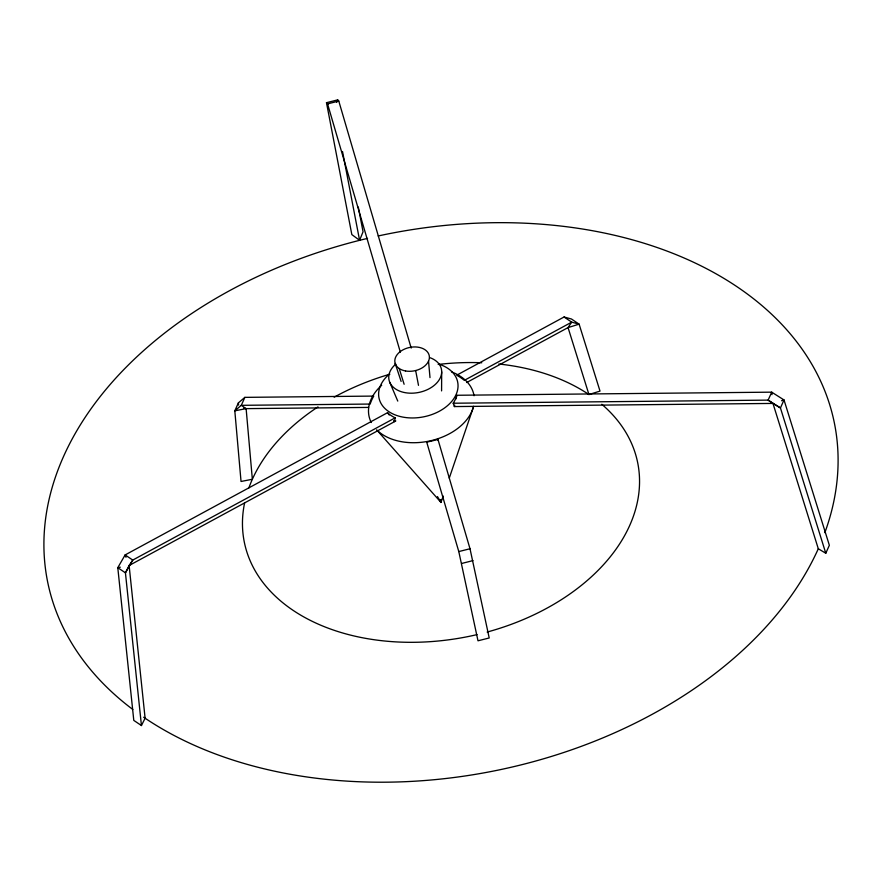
<?xml version="1.0" encoding="UTF-8"?>
<svg xmlns="http://www.w3.org/2000/svg" width="882" height="882" viewBox="0 0 882 882"><rect width="100%" height="100%" fill="white"/><g stroke="black" fill="none" stroke-linecap="round" stroke-linejoin="round"><path stroke-width="1.32" d="M441.584 390.902L441.684 371.862M825.784 553.257L780.438 407.936L772.963 403.427L454.384 406.569L453.205 403.228L768.134 400.119L772.963 403.427L818.298 548.747L825.784 553.257L829.356 545.297L784.021 399.965L771.706 392.159L456.777 395.268L456.115 398.829M395.158 417.848L132.774 560.07L129.114 565.505L145.111 718.224L141.44 725.544L133.788 720.396L117.791 567.688L125.123 554.932L387.507 412.71A36.162 21.763 -1.2 0 0 395.158 417.848L394.53 421.64L393.626 420.56M454.726 405.169L454.384 406.569M443.172 496.026L441 502.431L376.636 429.81M449.269 478.099L473.215 407.649M336.715 102.323L337.696 99.875L338.776 101.055L411.188 348.081M337.696 99.875L326.483 102.698L351.83 234.579L359.591 240.323L363.053 231.757L358.29 207.027M244.865 397.363L241.293 405.323L370.175 404.055A55.798 34.431 -22.7 0 1 373.748 396.084L244.865 397.363L238.394 402.865L234.81 410.825L241.04 481.473L252.351 479.268L246.122 408.631L241.293 405.323L234.81 410.825L246.122 408.631L368.577 407.418M437.902 439.225A55.798 44.453 -10.3 0 1 426.69 442.047L458.794 551.57L478 640.795L489.212 637.973L470.007 548.747L437.902 439.225L437.296 439.997M466.688 382.523L568.052 327.586L579.11 324.157L571.47 319.008L564.061 317.002L456.678 375.214A55.798 33.593 -1.2 0 1 464.329 380.351L571.712 322.151L579.11 324.157L600.014 391.101L588.944 394.541A200.655 136.842 -11.4 0 0 498.859 364.012M395.82 420.946L129.114 565.505L125.431 572.826L141.44 725.544M781.562 400.737L784.021 399.965L780.438 407.936L768.134 400.119L771.706 392.159L771.982 394.662M328.424 104.131L326.483 102.698L327.553 103.889L338.776 101.055M458.794 551.57L470.007 548.747M461.771 563.433L472.995 560.61M120.305 567.203L117.791 567.688L125.431 572.826L132.774 560.07L125.123 554.932L126.005 557.281M243.708 408.179L246.122 408.631M427.483 442.466L426.69 442.047M564.061 317.002L571.712 322.151L568.052 327.586L588.944 394.541M389.216 414.992L387.507 412.71M437.45 496.577L441 502.431L440.757 499.686L441 502.431L440.184 499.818M389.767 382.325L397.771 401.09M395.169 363.384L401.112 381.41M399.215 368.522L404.121 384.276M327.553 103.889L400.351 352.194M415.654 370.55L418.498 385.346M342.525 151.506L359.591 240.323M428.542 361.146L429.997 377.606M238.394 402.865L238.581 405.07M378.18 235.968A401.31 273.696 -11.4 0 1 824.846 532.673M818.298 548.747A401.31 273.696 -11.4 0 1 521.317 764.815A401.31 273.696 -11.4 0 1 143.634 717.22M132.84 709.503A401.31 273.696 -11.4 0 1 367.54 238.383M601.789 404.276A200.655 136.842 -11.4 0 1 487.151 632.052M477.063 634.61A200.655 136.842 -11.4 0 1 244.612 502.883M248.856 487.933A200.655 136.842 -11.4 0 1 317.983 406.9M334.157 397.176A200.655 136.842 -11.4 0 1 389.855 374.211M438.233 364.442A200.655 136.842 -11.4 0 1 481.759 362.767M473.579 406.293A53.504 36.493 -11.4 0 1 432.908 440.206A53.504 36.493 -11.4 0 1 378.069 431.166M371.267 422.522A53.504 36.493 -11.4 0 1 381.697 385.258M451.452 371.862A53.504 36.493 -11.4 0 1 474.053 395.753M438.442 364.012A40.131 27.364 -11.4 0 1 451.044 402.203A40.131 27.364 -11.4 0 1 393.537 414.22A40.131 27.364 -11.4 0 1 389.149 374.31M430.218 357.772A26.758 18.246 -11.4 0 1 436.281 383.494A26.758 18.246 -11.4 0 1 398.201 390.483A26.758 18.246 -11.4 0 1 395.764 364.101M456.777 395.268A36.162 22.315 -22.7 0 1 453.205 403.228M441 502.431L440.438 499.741L441 502.431M405.544 370.969A17.486 11.929 -11.4 0 0 429.247 355.689A17.486 11.929 -11.4 0 0 401.508 350.716A17.486 11.929 -11.4 0 0 405.544 370.969"/></g></svg>
